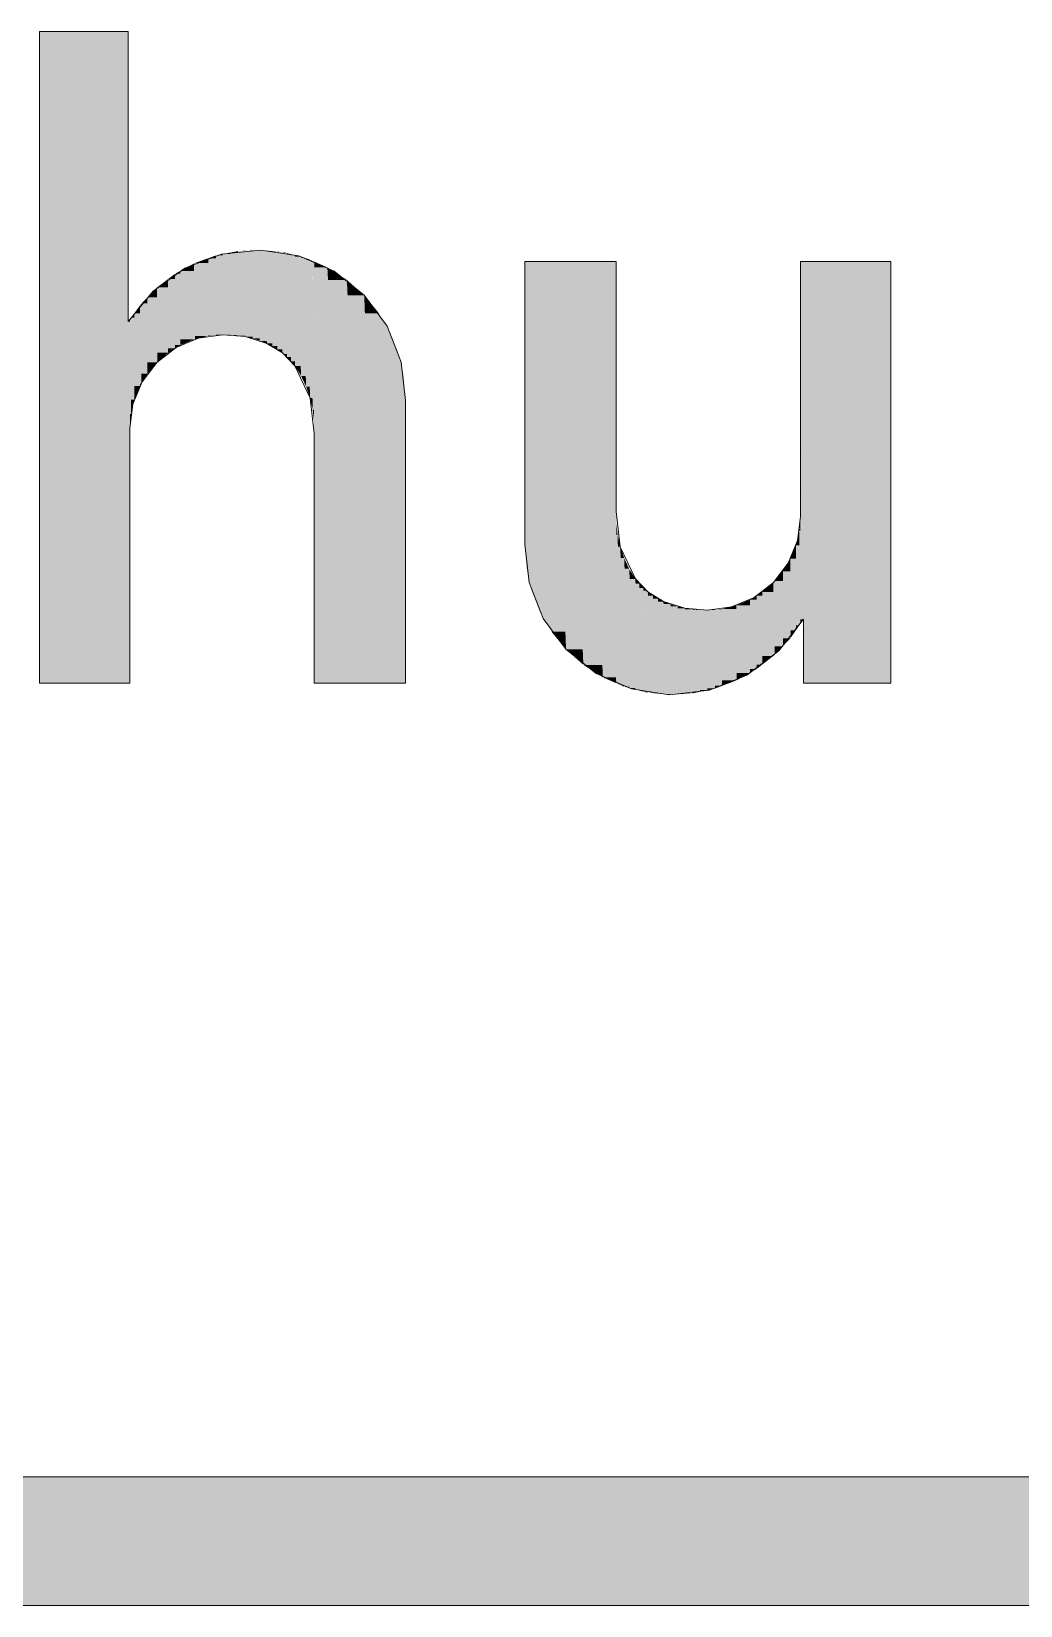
# Model space of a CAD drawing. Extents: x -1 to 1342, y -35 to 723.
# Drawn here: x 1229.655 to 1232.731, y 266.8 to 271.698 of the extents above; entities that cross this region are included whole.
import ezdxf

# ---------------------------------------------------------------- set-up
doc = ezdxf.new("R2010")
doc.units = 0
doc.layers.get('0').update_dxf_attribs({"lineweight": 18})
doc.layers.add('P11_Plankopf_Ausführung_AF_4_800 Plankopf', color=7, linetype='Continuous', lineweight=25)

# ---------------------------------------------------------------- blocks, each defined once
blk = doc.blocks.new('Referenz-A0SKLQSHLL', base_point=(1054.4775, 131.3883))
at = {"layer": 'P11_Plankopf_Ausführung_AF_4_800 Plankopf', "color": 0, "linetype": 'Continuous', "lineweight": 13, "ltscale": 16.9}
for p, q in [((1229.9563, 271.6976), (1229.68, 271.6976)), ((1229.68, 271.6976), (1229.68, 269.6696)), ((1229.9563, 270.7948), (1229.9563, 271.6976)), ((1230.2465, 271.0052), (1230.1322, 270.9616)), ((1230.3681, 271.0176), (1230.2465, 271.0052)), ((1230.4866, 270.9996), (1230.3681, 271.0176)), ((1230.5964, 270.9516), (1230.4866, 270.9996)), ((1230.1322, 270.9616), (1230.0332, 270.8898)), ((1230.6901, 270.8768), (1230.5964, 270.9516)), ((1231.4739, 270.9815), (1231.1898, 270.9815)), ((1231.1898, 270.9815), (1231.1898, 270.1019)), ((1231.4739, 270.2041), (1231.4739, 270.9815)), ((1232.3279, 270.9815), (1232.0469, 270.9815)), ((1232.0469, 270.9815), (1232.0469, 270.1888)), ((1232.3279, 269.6696), (1232.3279, 270.9815)), ((1230.0332, 270.8898), (1229.9563, 270.7948)), ((1230.7611, 270.7803), (1230.6901, 270.8768)), ((1230.1752, 270.7437), (1230.1053, 270.7144)), ((1230.2502, 270.7539), (1230.1752, 270.7437)), ((1230.3203, 270.748), (1230.2502, 270.7539)), ((1230.3875, 270.7272), (1230.3203, 270.748)), ((1230.8048, 270.6687), (1230.7611, 270.7803)), ((1230.1053, 270.7144), (1230.0454, 270.668)), ((1230.4355, 270.6976), (1230.3875, 270.7272)), ((1230.4748, 270.6571), (1230.4355, 270.6976)), ((1230.0454, 270.668), (1229.9996, 270.6076)), ((1230.5217, 270.5569), (1230.4748, 270.6571)), ((1230.8181, 270.5495), (1230.8048, 270.6687)), ((1229.9996, 270.6076), (1229.9709, 270.5375)), ((1230.5344, 270.447), (1230.5217, 270.5569)), ((1230.8181, 269.6696), (1230.8181, 270.5495)), ((1229.9709, 270.5375), (1229.9614, 270.4623)), ((1229.9614, 269.6696), (1229.9614, 270.4623)), ((1230.5344, 270.447), (1230.5344, 269.6696)), ((1231.4739, 270.2041), (1231.4866, 270.0943)), ((1232.0373, 270.1136), (1232.0469, 270.1888)), ((1231.1898, 270.1019), (1231.2031, 269.9828)), ((1232.0086, 270.0434), (1232.0373, 270.1136)), ((1231.4866, 270.0943), (1231.5334, 269.9941)), ((1231.9627, 269.9831), (1232.0086, 270.0434)), ((1231.2031, 269.9828), (1231.2468, 269.8712)), ((1231.5334, 269.9941), (1231.5726, 269.9536)), ((1231.9027, 269.9367), (1231.9627, 269.9831)), ((1231.5726, 269.9536), (1231.6206, 269.9239)), ((1231.6206, 269.9239), (1231.6877, 269.9031)), ((1231.7577, 269.8972), (1231.8328, 269.9074)), ((1231.8328, 269.9074), (1231.9027, 269.9367)), ((1231.2468, 269.8712), (1231.3178, 269.7747)), ((1231.6877, 269.9031), (1231.7577, 269.8972)), ((1231.9799, 269.7703), (1232.0568, 269.8689)), ((1232.0568, 269.8689), (1232.0568, 269.6696)), ((1231.3178, 269.7747), (1231.4115, 269.6999)), ((1231.88, 269.6951), (1231.9799, 269.7703)), ((1229.68, 269.6696), (1229.9614, 269.6696)), ((1230.5344, 269.6696), (1230.8181, 269.6696)), ((1231.4115, 269.6999), (1231.5213, 269.6518)), ((1231.764, 269.6485), (1231.88, 269.6951)), ((1232.0568, 269.6696), (1232.3279, 269.6696)), ((1231.5213, 269.6518), (1231.6398, 269.6339)), ((1231.6398, 269.6339), (1231.764, 269.6485)), ((1252.8266, 267.2), (1054.8266, 267.2)), ((1054.8266, 266.8), (1252.8266, 266.8))]:
    blk.add_line(p, q, dxfattribs=at)
at = {"layer": 'P11_Plankopf_Ausführung_AF_4_800 Plankopf', "color": 0, "linetype": 'Continuous', "lineweight": 0, "ltscale": 0.0169}
for points in [[(1229.68, 269.6696), (1229.9563, 269.6696), (1229.68, 271.6976)], [(1229.9563, 270.7948), (1229.9563, 271.6976), (1229.68, 271.6976)], [(1229.9563, 270.7948), (1229.803, 270.7948), (1229.68, 271.6976)], [(1230.2049, 270.9771), (1230.1636, 270.9771), (1230.2049, 270.992)], [(1230.2295, 270.992), (1230.2049, 270.992), (1230.2295, 271.0008)], [(1230.2295, 270.7522), (1230.2049, 270.7522), (1230.2049, 270.992)], [(1230.2295, 270.7522), (1230.2295, 270.992), (1230.2049, 270.992)], [(1230.2502, 271.0008), (1230.2295, 271.0008), (1230.2502, 271.0049)], [(1230.2502, 270.7539), (1230.2295, 270.7539), (1230.2295, 271.0008)], [(1230.2502, 270.7539), (1230.2502, 271.0008), (1230.2295, 271.0008)], [(1230.2737, 271.0049), (1230.2502, 271.0049), (1230.2737, 271.0096)], [(1230.2737, 270.7539), (1230.2502, 270.7539), (1230.2502, 271.0049)], [(1230.2737, 270.7536), (1230.2737, 271.0049), (1230.2502, 271.0049)], [(1230.2971, 271.0096), (1230.2737, 271.0096), (1230.2971, 271.0142)], [(1230.2969, 270.7536), (1230.2737, 270.7536), (1230.2737, 271.0096)], [(1230.2971, 270.7517), (1230.2971, 271.0096), (1230.2737, 271.0096)], [(1230.2982, 271.0142), (1230.2971, 271.0142), (1230.2982, 271.0144)], [(1230.2982, 270.7517), (1230.2971, 270.7517), (1230.2971, 271.0142)], [(1230.2982, 270.7515), (1230.2982, 271.0142), (1230.2971, 271.0142)], [(1230.3203, 271.0144), (1230.2982, 271.0144), (1230.3203, 271.0154)], [(1230.32, 270.7515), (1230.2982, 270.7515), (1230.2982, 271.0144)], [(1230.3203, 270.748), (1230.3203, 271.0144), (1230.2982, 271.0144)], [(1230.3432, 271.0154), (1230.3203, 271.0154), (1230.3432, 271.0165)], [(1230.3427, 270.748), (1230.3203, 270.748), (1230.3203, 271.0154)], [(1230.3432, 270.7427), (1230.3432, 271.0154), (1230.3203, 271.0154)], [(1230.3656, 271.0165), (1230.3432, 271.0165), (1230.3656, 271.0175)], [(1230.3651, 270.7427), (1230.3432, 270.7427), (1230.3432, 271.0165)], [(1230.3656, 270.7357), (1230.3656, 271.0165), (1230.3432, 271.0165)], [(1230.3681, 271.0175), (1230.3656, 271.0175), (1230.3681, 271.0176)], [(1230.3681, 270.7357), (1230.3656, 270.7357), (1230.3656, 271.0175)], [(1230.3681, 270.7348), (1230.3681, 271.0175), (1230.3656, 271.0175)], [(1230.387, 270.7348), (1230.3681, 270.7348), (1230.3681, 271.0176)], [(1230.3875, 271.0157), (1230.3682, 271.0157), (1230.3681, 271.0176)], [(1230.3875, 270.7272), (1230.3875, 271.0157), (1230.3682, 271.0157)], [(1230.4038, 270.7272), (1230.3875, 270.7272), (1230.3875, 271.0157)], [(1230.4043, 271.014), (1230.3876, 271.014), (1230.3875, 271.0157)], [(1230.4043, 270.7187), (1230.4043, 271.014), (1230.3876, 271.014)], [(1230.4198, 270.7187), (1230.4043, 270.7187), (1230.4043, 271.014)], [(1230.4203, 271.0125), (1230.4044, 271.0125), (1230.4043, 271.014)], [(1230.4203, 270.7088), (1230.4203, 271.0125), (1230.4044, 271.0125)], [(1230.435, 270.7088), (1230.4203, 270.7088), (1230.4203, 271.0125)], [(1230.4355, 271.011), (1230.4204, 271.011), (1230.4203, 271.0125)], [(1230.4355, 270.6976), (1230.4355, 271.011), (1230.4204, 271.011)], [(1230.4398, 270.6976), (1230.4355, 270.6976), (1230.4355, 271.011)], [(1230.4398, 271.0105), (1230.4355, 271.0105), (1230.4355, 271.011)], [(1230.4398, 270.6938), (1230.4398, 271.0105), (1230.4355, 271.0105)], [(1230.4495, 270.6938), (1230.4398, 270.6938), (1230.4398, 271.0105)], [(1230.4497, 271.008), (1230.4399, 271.008), (1230.4398, 271.0105)], [(1230.4497, 270.6852), (1230.4497, 271.008), (1230.4399, 271.008)], [(1230.4623, 270.6852), (1230.4497, 270.6852), (1230.4497, 271.008)], [(1230.4629, 271.0045), (1230.4499, 271.0045), (1230.4497, 271.008)], [(1230.4629, 270.6716), (1230.4629, 271.0045), (1230.4499, 271.0045)], [(1230.4743, 270.6716), (1230.4629, 270.6716), (1230.4629, 271.0045)], [(1230.4748, 271.0014), (1230.463, 271.0014), (1230.4629, 271.0045)], [(1230.4748, 270.6571), (1230.4748, 271.0014), (1230.463, 271.0014)], [(1230.4924, 270.6571), (1230.4748, 270.6571), (1230.4748, 271.0014)], [(1230.494, 270.9964), (1230.4751, 270.9964), (1230.4748, 271.0014)], [(1230.494, 270.6254), (1230.494, 270.9964), (1230.4751, 270.9964)], [(1230.5083, 270.6254), (1230.494, 270.6254), (1230.494, 270.9964)], [(1230.5095, 270.9924), (1230.4942, 270.9924), (1230.494, 270.9964)], [(1230.5095, 270.5922), (1230.5095, 270.9924), (1230.4942, 270.9924)], [(1230.5097, 270.5922), (1230.5095, 270.5922), (1230.5095, 270.9924)], [(1230.5097, 270.9923), (1230.5095, 270.9923), (1230.5095, 270.9924)], [(1230.5097, 270.5919), (1230.5097, 270.9923), (1230.5095, 270.9923)], [(1230.5207, 270.5919), (1230.5097, 270.5919), (1230.5097, 270.9923)], [(1230.5217, 270.987), (1230.5098, 270.987), (1230.5097, 270.9923)], [(1230.5217, 270.5569), (1230.5217, 270.987), (1230.5098, 270.987)], [(1230.5292, 270.5569), (1230.5217, 270.5569), (1230.5217, 270.987)], [(1230.5298, 270.9835), (1230.5217, 270.9835), (1230.5217, 270.987)], [(1230.5298, 270.5208), (1230.5298, 270.9835), (1230.5217, 270.9835)], [(1230.5338, 270.5208), (1230.5298, 270.5208), (1230.5298, 270.9835)], [(1230.5341, 270.9816), (1230.5299, 270.9816), (1230.5298, 270.9835)], [(1230.1021, 270.9271), (1230.0799, 270.9271), (1230.1021, 270.9438)], [(1230.1186, 270.9438), (1230.1021, 270.9438), (1230.1186, 270.9528)], [(1230.1186, 270.7217), (1230.1021, 270.7217), (1230.1021, 270.9438)], [(1230.1186, 270.7217), (1230.1186, 270.9438), (1230.1021, 270.9438)], [(1230.1606, 270.9528), (1230.1186, 270.9528), (1230.1606, 270.9755)], [(1230.1606, 270.7393), (1230.1186, 270.7393), (1230.1186, 270.9528)], [(1230.1606, 270.7393), (1230.1606, 270.9528), (1230.1186, 270.9528)], [(1230.1636, 270.9755), (1230.1606, 270.9755), (1230.1636, 270.9771)], [(1230.1636, 270.7401), (1230.1606, 270.7401), (1230.1606, 270.9755)], [(1230.1636, 270.7401), (1230.1636, 270.9755), (1230.1606, 270.9755)], [(1230.2049, 270.7502), (1230.1636, 270.7502), (1230.1636, 270.9771)], [(1230.2049, 270.7502), (1230.2049, 270.9771), (1230.1636, 270.9771)], [(1230.5341, 270.484), (1230.5341, 270.9816), (1230.5299, 270.9816)], [(1230.5343, 270.484), (1230.5341, 270.484), (1230.5341, 270.9816)], [(1230.5344, 270.9815), (1230.5341, 270.9815), (1230.5341, 270.9816)], [(1230.5344, 270.447), (1230.5344, 270.9815), (1230.5341, 270.9815)], [(1230.5511, 270.447), (1230.5344, 270.447), (1230.5344, 270.9815)], [(1230.5755, 270.9635), (1230.5349, 270.9635), (1230.5344, 270.9815)], [(1230.5755, 269.6696), (1230.5755, 270.9635), (1230.5349, 270.9635)], [(1230.5755, 269.6696), (1230.6362, 269.6696), (1230.5755, 270.9635)], [(1230.6362, 270.9246), (1230.5774, 270.9246), (1230.5755, 270.9635)], [(1231.1937, 270.1019), (1231.1898, 270.1019), (1231.1898, 270.9815)], [(1231.194, 270.03), (1231.194, 270.9815), (1231.1898, 270.9815)], [(1231.2084, 270.03), (1231.194, 270.03), (1231.194, 270.9815)], [(1231.2095, 269.9596), (1231.2095, 270.9815), (1231.194, 270.9815)], [(1231.2341, 269.9596), (1231.2095, 269.9596), (1231.2095, 270.9815)], [(1231.2357, 269.8925), (1231.2357, 270.9815), (1231.2095, 270.9815)], [(1231.2702, 269.8925), (1231.2357, 269.8925), (1231.2357, 270.9815)], [(1231.2721, 269.8304), (1231.2721, 270.9815), (1231.2357, 270.9815)], [(1231.3157, 269.8304), (1231.2721, 269.8304), (1231.2721, 270.9815)], [(1231.3178, 269.7747), (1231.3178, 270.9815), (1231.2721, 270.9815)], [(1231.3696, 269.7747), (1231.3178, 269.7747), (1231.3178, 270.9815)], [(1231.3717, 269.7268), (1231.3717, 270.9815), (1231.3178, 270.9815)], [(1231.4306, 269.7268), (1231.3717, 269.7268), (1231.3717, 270.9815)], [(1231.4324, 269.688), (1231.4324, 270.9815), (1231.3717, 270.9815)], [(1231.4733, 269.688), (1231.4324, 269.688), (1231.4324, 270.9815)], [(1231.4739, 270.2041), (1231.4739, 270.9815), (1231.4324, 270.9815)], [(1231.4739, 270.2041), (1231.457, 270.2041), (1231.4324, 270.9815)], [(1232.0539, 270.1888), (1232.0469, 270.1888), (1232.0469, 270.9815)], [(1232.0568, 269.8689), (1232.0568, 270.9815), (1232.0469, 270.9815)], [(1232.2867, 269.8689), (1232.0568, 269.8689), (1232.0568, 270.9815)], [(1232.3279, 269.6696), (1232.3279, 270.9815), (1232.0568, 270.9815)], [(1230.0454, 270.8708), (1230.016, 270.8708), (1230.0454, 270.9009)], [(1230.0462, 270.9009), (1230.0454, 270.9009), (1230.0462, 270.9017)], [(1230.0462, 270.6686), (1230.0454, 270.6686), (1230.0454, 270.9009)], [(1230.0462, 270.6686), (1230.0462, 270.9009), (1230.0454, 270.9009)], [(1230.0799, 270.9017), (1230.0462, 270.9017), (1230.0799, 270.9271)], [(1230.0799, 270.6977), (1230.0462, 270.6977), (1230.0462, 270.9017)], [(1230.0799, 270.6977), (1230.0799, 270.9017), (1230.0462, 270.9017)], [(1230.1021, 270.7114), (1230.0799, 270.7114), (1230.0799, 270.9271)], [(1230.1021, 270.7114), (1230.1021, 270.9271), (1230.0799, 270.9271)], [(1230.6362, 269.6696), (1230.6362, 270.9246), (1230.5774, 270.9246)], [(1230.6362, 269.6696), (1230.6901, 269.6696), (1230.6362, 270.9246)], [(1230.6901, 270.8768), (1230.6383, 270.8768), (1230.6362, 270.9246)], [(1229.9924, 270.821), (1229.9752, 270.821), (1229.9924, 270.845)], [(1229.9972, 270.845), (1229.9924, 270.845), (1229.9972, 270.8516)], [(1229.9972, 270.6022), (1229.9924, 270.6022), (1229.9924, 270.845)], [(1229.9972, 270.6022), (1229.9972, 270.845), (1229.9924, 270.845)], [(1230.016, 270.8516), (1229.9972, 270.8516), (1230.016, 270.8708)], [(1230.016, 270.6332), (1229.9972, 270.6332), (1229.9972, 270.8516)], [(1230.016, 270.6332), (1230.016, 270.8516), (1229.9972, 270.8516)], [(1230.0454, 270.668), (1230.016, 270.668), (1230.016, 270.8708)], [(1230.0454, 270.668), (1230.0454, 270.8708), (1230.016, 270.8708)], [(1230.6901, 269.6696), (1230.6901, 270.8768), (1230.6383, 270.8768)], [(1230.6901, 269.6696), (1230.7358, 269.6696), (1230.6901, 270.8768)], [(1230.7358, 270.8211), (1230.6922, 270.8211), (1230.6901, 270.8768)], [(1229.9563, 269.6696), (1229.9563, 270.7948), (1229.803, 270.7948)], [(1229.9614, 270.7948), (1229.9563, 270.7948), (1229.9614, 270.8019)], [(1229.9563, 269.6696), (1229.9614, 269.6696), (1229.9563, 270.7948)], [(1229.9614, 270.4623), (1229.9614, 270.7948), (1229.9563, 270.7948)], [(1229.9614, 270.4623), (1229.9578, 270.4623), (1229.9563, 270.7948)], [(1229.9647, 270.8019), (1229.9614, 270.8019), (1229.9647, 270.8066)], [(1229.9647, 270.5078), (1229.9614, 270.5078), (1229.9614, 270.8019)], [(1229.9647, 270.5078), (1229.9647, 270.8019), (1229.9614, 270.8019)], [(1229.9752, 270.8066), (1229.9647, 270.8066), (1229.9752, 270.821)], [(1229.9752, 270.5521), (1229.9647, 270.5521), (1229.9647, 270.8066)], [(1229.9752, 270.5521), (1229.9752, 270.8066), (1229.9647, 270.8066)], [(1229.9924, 270.5943), (1229.9752, 270.5943), (1229.9752, 270.821)], [(1229.9924, 270.5943), (1229.9924, 270.821), (1229.9752, 270.821)], [(1230.7358, 269.6696), (1230.7358, 270.8211), (1230.6922, 270.8211)], [(1230.7358, 269.6696), (1230.7722, 269.6696), (1230.7358, 270.8211)], [(1230.7722, 270.7589), (1230.7377, 270.7589), (1230.7358, 270.8211)], [(1230.1186, 270.7217), (1230.1606, 270.7393), (1230.1186, 270.7393)], [(1230.1606, 270.7393), (1230.1636, 270.7401), (1230.1606, 270.7401)], [(1230.1636, 270.7401), (1230.2049, 270.7502), (1230.1636, 270.7502)], [(1230.2049, 270.7502), (1230.2295, 270.7522), (1230.2049, 270.7522)], [(1230.2295, 270.7522), (1230.2502, 270.7539), (1230.2295, 270.7539)], [(1230.2737, 270.7536), (1230.2737, 270.7539), (1230.2502, 270.7539)], [(1230.2971, 270.7517), (1230.2969, 270.7536), (1230.2737, 270.7536)], [(1230.2982, 270.7515), (1230.2982, 270.7517), (1230.2971, 270.7517)], [(1230.3203, 270.748), (1230.32, 270.7515), (1230.2982, 270.7515)], [(1230.3432, 270.7427), (1230.3427, 270.748), (1230.3203, 270.748)], [(1230.3656, 270.7357), (1230.3651, 270.7427), (1230.3432, 270.7427)], [(1230.7722, 269.6696), (1230.7722, 270.7589), (1230.7377, 270.7589)], [(1230.7722, 269.6696), (1230.7984, 269.6696), (1230.7722, 270.7589)], [(1230.7984, 270.6918), (1230.7738, 270.6918), (1230.7722, 270.7589)], [(1230.0462, 270.6686), (1230.0799, 270.6977), (1230.0462, 270.6977)], [(1230.0799, 270.6977), (1230.1021, 270.7114), (1230.0799, 270.7114)], [(1230.1021, 270.7114), (1230.1186, 270.7217), (1230.1021, 270.7217)], [(1230.3681, 270.7348), (1230.3681, 270.7357), (1230.3656, 270.7357)], [(1230.3875, 270.7272), (1230.387, 270.7348), (1230.3681, 270.7348)], [(1230.4043, 270.7187), (1230.4038, 270.7272), (1230.3875, 270.7272)], [(1230.4203, 270.7088), (1230.4198, 270.7187), (1230.4043, 270.7187)], [(1230.4355, 270.6976), (1230.435, 270.7088), (1230.4203, 270.7088)], [(1230.4398, 270.6938), (1230.4398, 270.6976), (1230.4355, 270.6976)], [(1230.4497, 270.6852), (1230.4495, 270.6938), (1230.4398, 270.6938)], [(1230.7984, 269.6696), (1230.7984, 270.6918), (1230.7738, 270.6918)], [(1230.7984, 269.6696), (1230.8139, 269.6696), (1230.7984, 270.6918)], [(1230.8139, 270.6215), (1230.7995, 270.6215), (1230.7984, 270.6918)], [(1230.016, 270.6332), (1230.0454, 270.668), (1230.016, 270.668)], [(1230.0454, 270.668), (1230.0462, 270.6686), (1230.0454, 270.6686)], [(1230.4629, 270.6716), (1230.4623, 270.6852), (1230.4497, 270.6852)], [(1230.4748, 270.6571), (1230.4743, 270.6716), (1230.4629, 270.6716)], [(1230.494, 270.6254), (1230.4924, 270.6571), (1230.4748, 270.6571)], [(1229.9752, 270.5521), (1229.9924, 270.5943), (1229.9752, 270.5943)], [(1229.9924, 270.5943), (1229.9972, 270.6022), (1229.9924, 270.6022)], [(1229.9972, 270.6022), (1230.016, 270.6332), (1229.9972, 270.6332)], [(1230.5095, 270.5922), (1230.5083, 270.6254), (1230.494, 270.6254)], [(1230.5097, 270.5919), (1230.5097, 270.5922), (1230.5095, 270.5922)], [(1230.5217, 270.5569), (1230.5207, 270.5919), (1230.5097, 270.5919)], [(1230.8139, 269.6696), (1230.8139, 270.6215), (1230.7995, 270.6215)], [(1230.8139, 269.6696), (1230.8181, 269.6696), (1230.8139, 270.6215)], [(1230.8181, 270.5495), (1230.8142, 270.5495), (1230.8139, 270.6215)], [(1229.9647, 270.5078), (1229.9752, 270.5521), (1229.9647, 270.5521)], [(1230.5298, 270.5208), (1230.5292, 270.5569), (1230.5217, 270.5569)], [(1230.8181, 269.6696), (1230.8181, 270.5495), (1230.8142, 270.5495)], [(1229.9614, 270.4623), (1229.9647, 270.5078), (1229.9614, 270.5078)], [(1230.5341, 270.484), (1230.5338, 270.5208), (1230.5298, 270.5208)], [(1229.9614, 269.6696), (1229.9614, 270.4623), (1229.9578, 270.4623)], [(1230.5344, 270.447), (1230.5343, 270.484), (1230.5341, 270.484)], [(1230.5755, 269.6696), (1230.5511, 270.447), (1230.5344, 270.447)], [(1230.5344, 269.6696), (1230.5755, 269.6696), (1230.5344, 270.447)], [(1231.4739, 269.6698), (1231.4739, 270.2041), (1231.457, 270.2041)], [(1231.4742, 269.6698), (1231.4739, 269.6698), (1231.4739, 270.2041)], [(1231.4742, 270.1671), (1231.4739, 270.1671), (1231.4739, 270.2041)], [(1231.4742, 269.6697), (1231.4742, 270.1671), (1231.4739, 270.1671)], [(1231.4784, 269.6697), (1231.4742, 269.6697), (1231.4742, 270.1671)], [(1231.4784, 270.1304), (1231.4745, 270.1304), (1231.4742, 270.1671)], [(1232.0469, 270.1433), (1232.0435, 270.1433), (1232.0469, 270.1888)], [(1232.0568, 269.8689), (1232.0539, 270.1888), (1232.0469, 270.1888)], [(1232.0568, 269.8689), (1232.0469, 269.8689), (1232.0469, 270.1888)], [(1231.194, 270.03), (1231.1937, 270.1019), (1231.1898, 270.1019)], [(1231.4784, 269.6679), (1231.4784, 270.1304), (1231.4745, 270.1304)], [(1231.4865, 269.6679), (1231.4784, 269.6679), (1231.4784, 270.1304)], [(1231.4866, 270.0943), (1231.479, 270.0943), (1231.4784, 270.1304)], [(1232.0435, 270.099), (1232.033, 270.099), (1232.0435, 270.1433)], [(1232.0469, 269.8546), (1232.0435, 269.8546), (1232.0435, 270.1433)], [(1232.0469, 269.8546), (1232.0469, 270.1433), (1232.0435, 270.1433)], [(1231.4866, 269.6643), (1231.4866, 270.0943), (1231.479, 270.0943)], [(1231.4982, 269.6643), (1231.4866, 269.6643), (1231.4866, 270.0943)], [(1231.4984, 270.0597), (1231.4875, 270.0597), (1231.4866, 270.0943)], [(1231.4984, 269.6591), (1231.4984, 270.0597), (1231.4875, 270.0597)], [(1231.4985, 269.6591), (1231.4984, 269.6591), (1231.4984, 270.0597)], [(1231.4985, 270.0592), (1231.4984, 270.0592), (1231.4984, 270.0597)], [(1231.4985, 269.6591), (1231.4985, 270.0592), (1231.4984, 270.0592)], [(1231.5141, 269.6591), (1231.4985, 269.6591), (1231.4985, 270.0592)], [(1231.5142, 270.0257), (1231.4998, 270.0257), (1231.4985, 270.0592)], [(1232.0158, 270.0179), (1231.9921, 270.0179), (1232.0158, 270.0568)], [(1232.016, 270.0568), (1232.0158, 270.0568), (1232.016, 270.0575)], [(1232.016, 269.81), (1232.0158, 269.81), (1232.0158, 270.0568)], [(1232.016, 269.81), (1232.016, 270.0568), (1232.0158, 270.0568)], [(1232.033, 270.0575), (1232.016, 270.0575), (1232.033, 270.099)], [(1232.033, 269.8346), (1232.016, 269.8346), (1232.016, 270.0575)], [(1232.033, 269.8346), (1232.033, 270.0575), (1232.016, 270.0575)], [(1232.0435, 269.8497), (1232.033, 269.8497), (1232.033, 270.099)], [(1232.0435, 269.8497), (1232.0435, 270.099), (1232.033, 270.099)], [(1231.2095, 269.9596), (1231.2084, 270.03), (1231.194, 270.03)], [(1231.5142, 269.655), (1231.5142, 270.0257), (1231.4998, 270.0257)], [(1231.5331, 269.655), (1231.5142, 269.655), (1231.5142, 270.0257)], [(1231.5334, 269.9941), (1231.5158, 269.9941), (1231.5142, 270.0257)], [(1231.9921, 269.9881), (1231.9669, 269.9881), (1231.9921, 270.0179)], [(1232.0158, 269.8098), (1231.9921, 269.8098), (1231.9921, 270.0179)], [(1232.0158, 269.8098), (1232.0158, 270.0179), (1231.9921, 270.0179)], [(1231.2357, 269.8925), (1231.2341, 269.9596), (1231.2095, 269.9596)], [(1231.5334, 269.65), (1231.5334, 269.9941), (1231.5158, 269.9941)], [(1231.5452, 269.65), (1231.5334, 269.65), (1231.5334, 269.9941)], [(1231.5453, 269.9795), (1231.5339, 269.9795), (1231.5334, 269.9941)], [(1231.5453, 269.6469), (1231.5453, 269.9795), (1231.5339, 269.9795)], [(1231.5583, 269.6469), (1231.5453, 269.6469), (1231.5453, 269.9795)], [(1231.5585, 269.966), (1231.5459, 269.966), (1231.5453, 269.9795)], [(1231.5585, 269.6434), (1231.5585, 269.966), (1231.5459, 269.966)], [(1231.568, 269.6434), (1231.5585, 269.6434), (1231.5585, 269.966)], [(1231.5681, 269.9575), (1231.5587, 269.9575), (1231.5585, 269.966)], [(1231.5681, 269.6409), (1231.5681, 269.9575), (1231.5587, 269.9575)], [(1231.5726, 269.6409), (1231.5681, 269.6409), (1231.5681, 269.9575)], [(1231.5726, 269.9536), (1231.5682, 269.9536), (1231.5681, 269.9575)], [(1231.9627, 269.9534), (1231.9281, 269.9534), (1231.9627, 269.9831)], [(1231.9669, 269.9831), (1231.9627, 269.9831), (1231.9669, 269.9881)], [(1231.9669, 269.758), (1231.9627, 269.758), (1231.9627, 269.9831)], [(1231.9669, 269.758), (1231.9669, 269.9831), (1231.9627, 269.9831)], [(1231.9921, 269.7847), (1231.9669, 269.7847), (1231.9669, 269.9881)], [(1231.9921, 269.7847), (1231.9921, 269.9881), (1231.9669, 269.9881)], [(1231.5726, 269.6405), (1231.5726, 269.9536), (1231.5682, 269.9536)], [(1231.5877, 269.6405), (1231.5726, 269.6405), (1231.5726, 269.9536)], [(1231.5878, 269.9424), (1231.5732, 269.9424), (1231.5726, 269.9536)], [(1231.5878, 269.639), (1231.5878, 269.9424), (1231.5732, 269.9424)], [(1231.6037, 269.639), (1231.5878, 269.639), (1231.5878, 269.9424)], [(1231.6038, 269.9325), (1231.5883, 269.9325), (1231.5878, 269.9424)], [(1231.6038, 269.6374), (1231.6038, 269.9325), (1231.5883, 269.9325)], [(1231.6205, 269.6374), (1231.6038, 269.6374), (1231.6038, 269.9325)], [(1231.6206, 269.9239), (1231.6043, 269.9239), (1231.6038, 269.9325)], [(1231.6206, 269.6357), (1231.6206, 269.9239), (1231.6043, 269.9239)], [(1231.6397, 269.6357), (1231.6206, 269.6357), (1231.6206, 269.9239)], [(1231.6398, 269.9164), (1231.6211, 269.9164), (1231.6206, 269.9239)], [(1231.6398, 269.6339), (1231.6398, 269.9164), (1231.6211, 269.9164)], [(1231.6425, 269.634), (1231.6398, 269.634), (1231.6398, 269.9164)], [(1231.6425, 269.9154), (1231.6398, 269.9154), (1231.6398, 269.9164)], [(1231.6425, 269.634), (1231.6425, 269.9154), (1231.6398, 269.9154)], [(1231.6649, 269.6354), (1231.6425, 269.6354), (1231.6425, 269.9154)], [(1231.6649, 269.9085), (1231.643, 269.9085), (1231.6425, 269.9154)], [(1231.6649, 269.6354), (1231.6649, 269.9085), (1231.643, 269.9085)], [(1231.6877, 269.6368), (1231.6649, 269.6368), (1231.6649, 269.9085)], [(1231.6877, 269.9031), (1231.6653, 269.9031), (1231.6649, 269.9085)], [(1231.8473, 269.901), (1231.8031, 269.901), (1231.8473, 269.9118)], [(1231.8482, 269.9118), (1231.8473, 269.9118), (1231.8482, 269.9121)], [(1231.8482, 269.6787), (1231.8473, 269.6787), (1231.8473, 269.9118)], [(1231.8482, 269.6787), (1231.8482, 269.9118), (1231.8473, 269.9118)], [(1231.8894, 269.9121), (1231.8482, 269.9121), (1231.8894, 269.9294)], [(1231.8894, 269.7019), (1231.8482, 269.7019), (1231.8482, 269.9121)], [(1231.8894, 269.7019), (1231.8894, 269.9121), (1231.8482, 269.9121)], [(1231.9105, 269.9294), (1231.8894, 269.9294), (1231.9105, 269.9425)], [(1231.9105, 269.7138), (1231.8894, 269.7138), (1231.8894, 269.9294)], [(1231.9105, 269.7138), (1231.9105, 269.9294), (1231.8894, 269.9294)], [(1231.9281, 269.9425), (1231.9105, 269.9425), (1231.9281, 269.9534)], [(1231.9281, 269.7276), (1231.9105, 269.7276), (1231.9105, 269.9425)], [(1231.9281, 269.7276), (1231.9281, 269.9425), (1231.9105, 269.9425)], [(1231.9627, 269.7546), (1231.9281, 269.7546), (1231.9281, 269.9534)], [(1231.9627, 269.7546), (1231.9627, 269.9534), (1231.9281, 269.9534)], [(1231.2721, 269.8304), (1231.2702, 269.8925), (1231.2357, 269.8925)], [(1231.6877, 269.6368), (1231.6877, 269.9031), (1231.6653, 269.9031)], [(1231.7109, 269.6382), (1231.6877, 269.6382), (1231.6877, 269.9031)], [(1231.7109, 269.8995), (1231.688, 269.8995), (1231.6877, 269.9031)], [(1231.7109, 269.6382), (1231.7109, 269.8995), (1231.688, 269.8995)], [(1231.7112, 269.6382), (1231.7109, 269.6382), (1231.7109, 269.8995)], [(1231.7112, 269.8994), (1231.7109, 269.8994), (1231.7109, 269.8995)], [(1231.7112, 269.6382), (1231.7112, 269.8994), (1231.7109, 269.8994)], [(1231.7342, 269.6432), (1231.7112, 269.6432), (1231.7112, 269.8994)], [(1231.7342, 269.8975), (1231.7114, 269.8975), (1231.7112, 269.8994)], [(1231.7342, 269.6432), (1231.7342, 269.8975), (1231.7114, 269.8975)], [(1231.7577, 269.6482), (1231.7342, 269.6482), (1231.7342, 269.8975)], [(1231.7577, 269.8972), (1231.7342, 269.8972), (1231.7342, 269.8975)], [(1231.7577, 269.6482), (1231.7577, 269.8972), (1231.7342, 269.8972)], [(1231.7812, 269.8972), (1231.7577, 269.8972), (1231.7812, 269.8991)], [(1231.7812, 269.6533), (1231.7577, 269.6533), (1231.7577, 269.8972)], [(1231.7812, 269.6533), (1231.7812, 269.8972), (1231.7577, 269.8972)], [(1231.8031, 269.8991), (1231.7812, 269.8991), (1231.8031, 269.901)], [(1231.8031, 269.6616), (1231.7812, 269.6616), (1231.7812, 269.8991)], [(1231.8031, 269.6616), (1231.8031, 269.8991), (1231.7812, 269.8991)], [(1231.8473, 269.6784), (1231.8031, 269.6784), (1231.8031, 269.901)], [(1231.8473, 269.6784), (1231.8473, 269.901), (1231.8031, 269.901)], [(1232.0469, 269.8546), (1232.0568, 269.8689), (1232.0469, 269.8689)], [(1232.3279, 269.6696), (1232.2867, 269.8689), (1232.0568, 269.8689)], [(1232.0568, 269.6696), (1232.3279, 269.6696), (1232.0568, 269.8689)], [(1231.3178, 269.7747), (1231.3157, 269.8304), (1231.2721, 269.8304)], [(1231.9921, 269.7847), (1232.0158, 269.8098), (1231.9921, 269.8098)], [(1232.0158, 269.8098), (1232.016, 269.81), (1232.0158, 269.81)], [(1232.016, 269.81), (1232.033, 269.8346), (1232.016, 269.8346)], [(1232.033, 269.8346), (1232.0435, 269.8497), (1232.033, 269.8497)], [(1232.0435, 269.8497), (1232.0469, 269.8546), (1232.0435, 269.8546)], [(1231.3717, 269.7268), (1231.3696, 269.7747), (1231.3178, 269.7747)], [(1231.9627, 269.7546), (1231.9669, 269.758), (1231.9627, 269.758)], [(1231.9669, 269.758), (1231.9921, 269.7847), (1231.9669, 269.7847)], [(1231.4324, 269.688), (1231.4306, 269.7268), (1231.3717, 269.7268)], [(1231.8894, 269.7019), (1231.9105, 269.7138), (1231.8894, 269.7138)], [(1231.9105, 269.7138), (1231.9281, 269.7276), (1231.9105, 269.7276)], [(1231.9281, 269.7276), (1231.9627, 269.7546), (1231.9281, 269.7546)], [(1231.4739, 269.6698), (1231.4733, 269.688), (1231.4324, 269.688)], [(1231.4742, 269.6697), (1231.4742, 269.6698), (1231.4739, 269.6698)], [(1231.4784, 269.6679), (1231.4784, 269.6697), (1231.4742, 269.6697)], [(1231.4866, 269.6643), (1231.4865, 269.6679), (1231.4784, 269.6679)], [(1231.4984, 269.6591), (1231.4982, 269.6643), (1231.4866, 269.6643)], [(1231.7812, 269.6533), (1231.8031, 269.6616), (1231.7812, 269.6616)], [(1231.8031, 269.6616), (1231.8473, 269.6784), (1231.8031, 269.6784)], [(1231.8473, 269.6784), (1231.8482, 269.6787), (1231.8473, 269.6787)], [(1231.8482, 269.6787), (1231.8894, 269.7019), (1231.8482, 269.7019)], [(1231.4985, 269.6591), (1231.4985, 269.6591), (1231.4984, 269.6591)], [(1231.5142, 269.655), (1231.5141, 269.6591), (1231.4985, 269.6591)], [(1231.5334, 269.65), (1231.5331, 269.655), (1231.5142, 269.655)], [(1231.5453, 269.6469), (1231.5452, 269.65), (1231.5334, 269.65)], [(1231.5585, 269.6434), (1231.5583, 269.6469), (1231.5453, 269.6469)], [(1231.5681, 269.6409), (1231.568, 269.6434), (1231.5585, 269.6434)], [(1231.5726, 269.6405), (1231.5726, 269.6409), (1231.5681, 269.6409)], [(1231.5878, 269.639), (1231.5877, 269.6405), (1231.5726, 269.6405)], [(1231.6038, 269.6374), (1231.6037, 269.639), (1231.5878, 269.639)], [(1231.6206, 269.6357), (1231.6205, 269.6374), (1231.6038, 269.6374)], [(1231.6398, 269.6339), (1231.6397, 269.6357), (1231.6206, 269.6357)], [(1231.6398, 269.6339), (1231.6425, 269.634), (1231.6398, 269.634)], [(1231.6425, 269.634), (1231.6649, 269.6354), (1231.6425, 269.6354)], [(1231.6649, 269.6354), (1231.6877, 269.6368), (1231.6649, 269.6368)], [(1231.6877, 269.6368), (1231.7109, 269.6382), (1231.6877, 269.6382)], [(1231.7109, 269.6382), (1231.7112, 269.6382), (1231.7109, 269.6382)], [(1231.7112, 269.6382), (1231.7342, 269.6432), (1231.7112, 269.6432)], [(1231.7342, 269.6432), (1231.7577, 269.6482), (1231.7342, 269.6482)], [(1231.7577, 269.6482), (1231.7812, 269.6533), (1231.7577, 269.6533)], [(1054.8266, 266.8), (1252.8266, 266.8), (1054.8266, 267.2)], [(1252.8266, 266.8), (1252.8266, 267.2), (1054.8266, 267.2)]]:
    blk.add_solid(points, dxfattribs=at)

msp = doc.modelspace()

# ---------------------------------------------------------------- block references
at = {"color": 8, "lineweight": 25, "ltscale": 0.25, "true_color": 0x808080}
msp.add_blockref('Referenz-A0SKLQSHLL', (1054.4775, 131.3883), dxfattribs=at)

doc.saveas('drawing.dxf')
